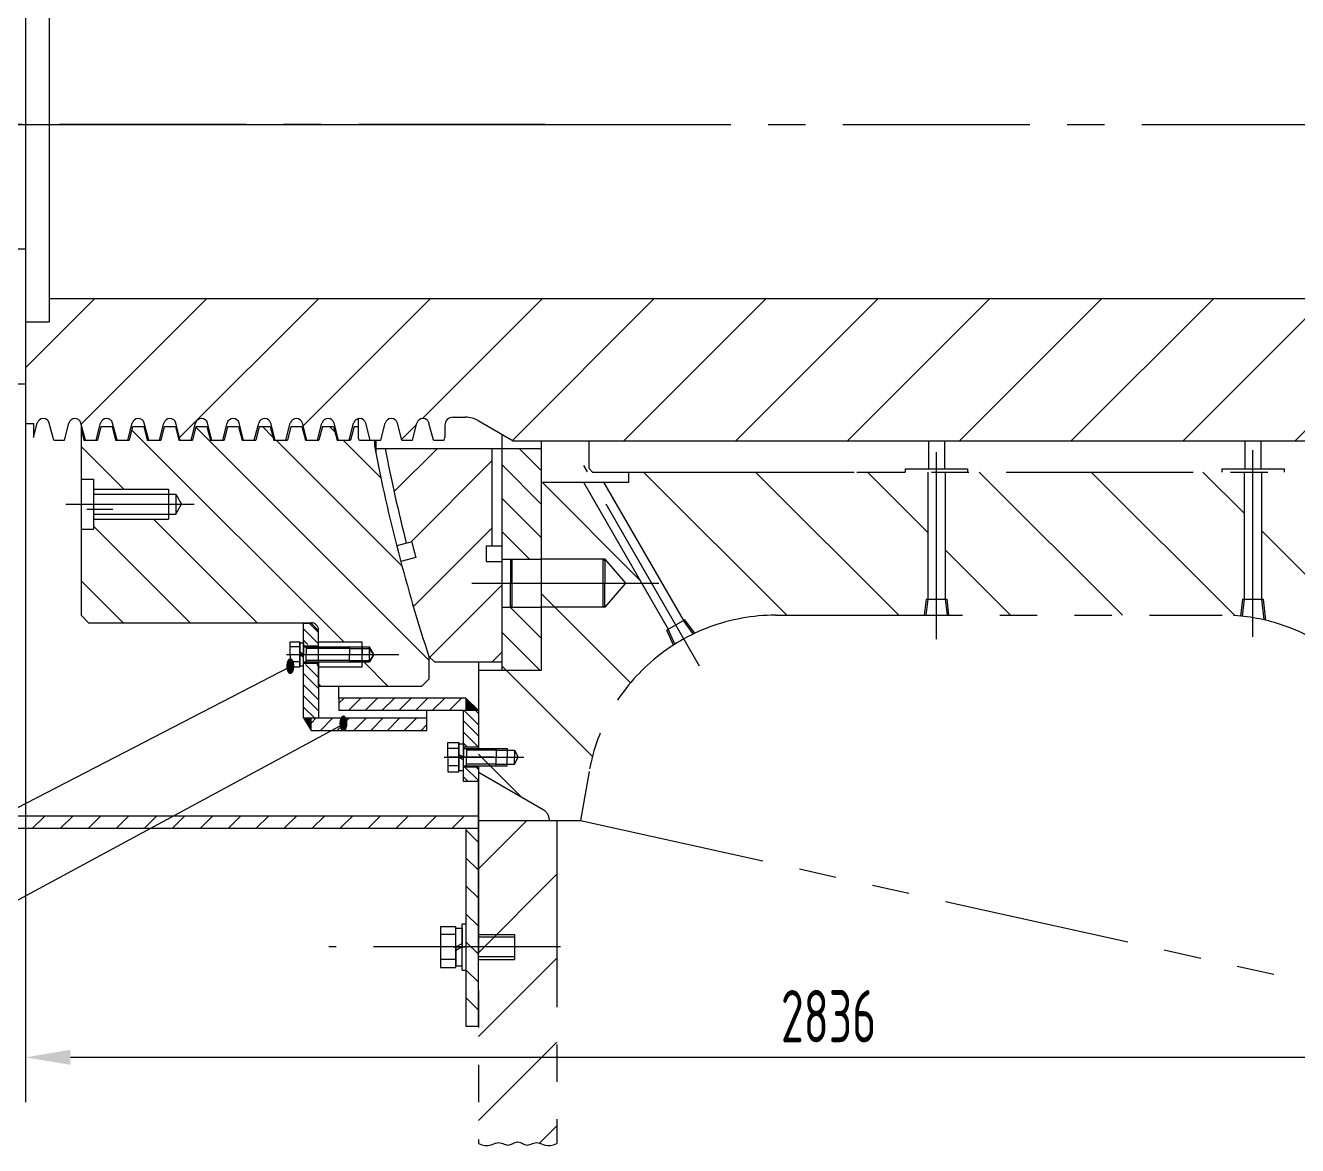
# Model space of a CAD drawing. Header units: millimetres. Extents: x 157 to 5197, y -35 to 3664.
# Drawn here: x 1987 to 3008, y 1627 to 2526 of the extents above; entities that cross this region are included whole.
import ezdxf
from ezdxf.enums import TextEntityAlignment as Align

# ---------------------------------------------------------------- set-up
doc = ezdxf.new("R2010")
doc.units = ezdxf.units.MM
doc.header["$LTSCALE"] = 120
for name, pattern in [('F', [0.75, 0.5, -0.25]), ('G', [2, 1.25, -0.25, 0.25, -0.25]), ('K', [2.5, 1.25, -0.25, 0.25, -0.25, 0.25, -0.25])]:
    doc.linetypes.add(name, pattern=pattern)
for name, color, linetype in [('01', 7, 'Continuous'), ('02', 1, 'Continuous'), ('04', 2, 'F'), ('05', 4, 'G'), ('07', 6, 'K'), ('08', 1, 'Continuous'), ('11', 3, 'Continuous')]:
    doc.layers.add(name, color=color, linetype=linetype)
doc.styles.get("Standard").update_dxf_attribs({"font": 'isocp', "width": 0.707, "bigfont": 'intecad.shx'})
doc.dimstyles.new('INTE', dxfattribs={"dimscale": 12, "dimtxt": 3.5, "dimasz": 3, "dimexe": 3, "dimexo": 0, "dimgap": 1, "dimtad": 1, "dimdec": 3, "dimdsep": 46, "dimtxsty": 'Standard', "dimcen": 0, "dimclrd": 1, "dimclre": 1, "dimclrt": 3, "dimadec": 0, "dimazin": 0, "dimtfac": 1, "dimtdec": 3, "dimtmove": 0, "dimatfit": 0, "dimfxl": 1, "dimarcsym": 0})

# ---------------------------------------------------------------- blocks, each defined once
blk = doc.blocks.new('*D8')
at = {"layer": '08', "color": 1, "lineweight": -2}
for p, q in [((1986.7, 2206.7), (1986.7, 1661.7)), ((4822.7, 2197.8), (4822.7, 1661.7)), ((2022.7, 1697.7), (4786.7, 1697.7))]:
    blk.add_line(p, q, dxfattribs=at)
at = {"layer": '08', "color": 1}
for points in [[(2022.7, 1703.7), (2022.7, 1691.7), (1986.7, 1697.7)], [(4786.7, 1703.7), (4786.7, 1691.7), (4822.7, 1697.7)]]:
    blk.add_solid(points, dxfattribs=at)
at = {"layer": 'Defpoints', "color": 0}
for p in [(1986.7, 2206.7), (4822.7, 2197.8), (4822.7, 1697.7)]:
    blk.add_point(p, dxfattribs=at)
at = {"layer": '08', "color": 3, "insert": (2631.3, 1730.7), "char_height": 42, "attachment_point": 5}
blk.add_mtext('2836', dxfattribs=at)
blk = doc.blocks.new('*U3', base_point=(-842.8, 1004.6))
at = {"layer": '01', "color": 7, "linetype": 'Continuous', "ltscale": 2}
for p, q in [((-842.8, 1004.6), (-836.4, 1004.6)), ((-836.4, 993.4), (-833.5, 1004.9)), ((-820.2, 991.1), (-823.8, 1004.9)), ((-811.6, 991.1), (-808.1, 1004.9)), ((-794.8, 991.1), (-798.4, 1004.9)), ((-786.2, 991.1), (-782.7, 1004.9)), ((-769.4, 991.1), (-773, 1004.9)), ((-760.8, 991.1), (-757.3, 1004.9)), ((-744, 991.1), (-747.6, 1004.9)), ((-735.4, 991.1), (-731.9, 1004.9)), ((-718.6, 991.1), (-722.2, 1004.9)), ((-710, 991.1), (-706.5, 1004.9)), ((-693.2, 991.1), (-696.8, 1004.9)), ((-684.6, 991.1), (-681.1, 1004.9)), ((-667.8, 991.1), (-671.4, 1004.9)), ((-659.2, 991.1), (-655.7, 1004.9)), ((-642.4, 991.1), (-646, 1004.9)), ((-633.8, 991.1), (-630.3, 1004.9)), ((-617, 991.1), (-620.6, 1004.9)), ((-608.4, 991.1), (-604.9, 1004.9)), ((-591.6, 991.1), (-595.2, 1004.9)), ((-583, 991.1), (-579.5, 1004.9)), ((-566.2, 991.1), (-569.8, 1004.9)), ((-557.6, 991.1), (-554.1, 1004.9)), ((-540.8, 991.1), (-544.4, 1004.9)), ((-532.2, 991.1), (-528.7, 1004.9)), ((-515.4, 991.1), (-519, 1004.9)), ((-499.7, 1009.6), (-489.6, 1009.6)), ((-479.6, 1006.9), (-451.3, 990.6)), ((-820.2, 991.1), (-811.6, 991.1)), ((-794.8, 991.1), (-786.2, 991.1)), ((-769.4, 991.1), (-760.8, 991.1)), ((-744, 991.1), (-735.4, 991.1)), ((-718.6, 991.1), (-710, 991.1)), ((-693.2, 991.1), (-684.6, 991.1)), ((-667.8, 991.1), (-659.2, 991.1)), ((-642.4, 991.1), (-633.8, 991.1)), ((-617, 991.1), (-608.4, 991.1)), ((-591.6, 991.1), (-583, 991.1)), ((-566.2, 991.1), (-557.6, 991.1)), ((-540.8, 991.1), (-532.2, 991.1)), ((-515.4, 991.1), (-506.8, 991.1)), ((-506.8, 991.1), (-506.2, 993.4))]:
    blk.add_line(p, q, dxfattribs=at)
at = {"layer": '01', "color": 7, "linetype": 'Continuous'}
for p, q in [((-836.4, 1004.6), (-836.4, 993.4)), ((-506.2, 1003.1), (-506.2, 993.4))]:
    blk.add_line(p, q, dxfattribs=at)
at = {"layer": '01', "color": 7, "linetype": 'Continuous', "ltscale": 2}
for centre, radius, start, end in [((-828.6, 1003.6), 5, 14.5, 165.5), ((-803.2, 1003.6), 5, 14.5, 165.5), ((-777.8, 1003.6), 5, 14.5, 165.5), ((-752.4, 1003.6), 5, 14.5, 165.5), ((-727, 1003.6), 5, 14.5, 165.5), ((-701.6, 1003.6), 5, 14.5, 165.5), ((-676.2, 1003.6), 5, 14.5, 165.5), ((-650.8, 1003.6), 5, 14.5, 165.5), ((-625.4, 1003.6), 5, 14.5, 165.5), ((-600, 1003.6), 5, 14.5, 165.5), ((-574.6, 1003.6), 5, 14.5, 165.5), ((-549.2, 1003.6), 5, 14.5, 165.5), ((-523.8, 1003.6), 5, 14.5, 165.5), ((-499.7, 1003.1), 6.5, 90, 180), ((-489.6, 989.6), 20, 60, 90)]:
    blk.add_arc(centre, radius, start, end, dxfattribs=at)
blk = doc.blocks.new('*U6', base_point=(2632.3, 3477.1))
at = {"layer": '11', "color": 3, "linetype": 'Continuous'}
for p, q in [((2409.9, 3474.7), (2412.1, 3466.1)), ((2425.8, 3477.1), (2423, 3466.1)), ((2425.8, 3477.1), (2434.7, 3477.1)), ((2434.7, 3477.1), (2437.5, 3466.1)), ((2451.2, 3477.1), (2448.4, 3466.1)), ((2451.2, 3477.1), (2460.1, 3477.1)), ((2460.1, 3477.1), (2462.9, 3466.1)), ((2476.6, 3477.1), (2473.8, 3466.1)), ((2476.6, 3477.1), (2485.5, 3477.1)), ((2485.5, 3477.1), (2488.3, 3466.1)), ((2502, 3477.1), (2499.2, 3466.1)), ((2502, 3477.1), (2510.9, 3477.1)), ((2510.9, 3477.1), (2513.7, 3466.1)), ((2527.4, 3477.1), (2524.6, 3466.1)), ((2527.4, 3477.1), (2536.3, 3477.1)), ((2536.3, 3477.1), (2539.1, 3466.1)), ((2552.8, 3477.1), (2550, 3466.1)), ((2552.8, 3477.1), (2561.7, 3477.1)), ((2561.7, 3477.1), (2564.5, 3466.1)), ((2578.2, 3477.1), (2575.4, 3466.1)), ((2578.2, 3477.1), (2587.1, 3477.1)), ((2587.1, 3477.1), (2589.9, 3466.1)), ((2603.6, 3477.1), (2600.8, 3466.1)), ((2603.6, 3477.1), (2612.5, 3477.1)), ((2612.5, 3477.1), (2615.3, 3466.1)), ((2629, 3477.1), (2626.2, 3466.1)), ((2629, 3477.1), (2632.3, 3477.1)), ((2412.1, 3466.1), (2423, 3466.1)), ((2412.1, 3466.1), (2420.9, 3466.1)), ((2437.5, 3466.1), (2448.4, 3466.1)), ((2462.9, 3466.1), (2473.8, 3466.1)), ((2488.3, 3466.1), (2499.2, 3466.1)), ((2513.7, 3466.1), (2524.6, 3466.1)), ((2539.1, 3466.1), (2550, 3466.1)), ((2564.5, 3466.1), (2575.4, 3466.1)), ((2589.9, 3466.1), (2600.8, 3466.1)), ((2615.3, 3466.1), (2626.2, 3466.1))]:
    blk.add_line(p, q, dxfattribs=at)
blk = doc.blocks.new('*U250')
at = {"layer": '01'}
for p, q in [((-10.7, 3.6), (-10.7, 0)), ((0, 3.6), (-10.7, 3.6)), ((-10.7, 0), (0, 0)), ((0, 0), (-2.1, 3.6)), ((0, 3.6), (2.1, 0)), ((0, 3.6), (10.7, 3.6)), ((10.7, 0), (0, 0)), ((10.7, 3.6), (10.7, 0))]:
    blk.add_line(p, q, dxfattribs=at)
at = {"layer": '05'}
blk.add_line((0, 5.7), (0, -2.1), dxfattribs=at)
blk = doc.blocks.new('*U251')
at = {"layer": '01'}
for p, q in [((-9.2, 3.1), (-9.2, 0)), ((0, 3.1), (-9.2, 3.1)), ((-9.2, 0), (0, 0)), ((0, 0), (-1.8, 3.1)), ((0, 3.1), (1.8, 0)), ((0, 3.1), (9.2, 3.1)), ((9.2, 0), (0, 0)), ((9.2, 3.1), (9.2, 0))]:
    blk.add_line(p, q, dxfattribs=at)
at = {"layer": '05'}
blk.add_line((0, 5.2), (0, -2.1), dxfattribs=at)
blk = doc.blocks.new('*U265')
at = {"layer": '01'}
for p, q in [((-15.1, 5), (-15.1, 0)), ((0, 5), (-15.1, 5)), ((-15.1, 0), (0, 0)), ((0, 0), (-2.9, 5)), ((0, 5), (2.9, 0)), ((0, 5), (15.1, 5)), ((15.1, 0), (0, 0)), ((15.1, 5), (15.1, 0))]:
    blk.add_line(p, q, dxfattribs=at)
at = {"layer": '05'}
blk.add_line((0, 7.1), (0, -2.1), dxfattribs=at)
blk = doc.blocks.new('kmn')
at = {"layer": '02', "linetype": 'Continuous'}
h = blk.add_hatch(dxfattribs=at)
h.set_pattern_fill('LINE', color=1, scale=5, angle=-45, style=0)
h.set_pattern_definition([(315, (-7553.948, 2840.967), (11.22532, 11.22532), [])])
h.paths.add_polyline_path([(-4739.3239, 5769.65), (-4749.3239, 5769.65), (-4749.3239, 5310.65), (-4739.3239, 5310.65), (-4739.3239, 5499.65)])
h.paths.add_polyline_path([(-5859.3239, 5769.65), (-5869.3239, 5769.65), (-5869.3239, 5310.65), (-5859.3239, 5310.65)])
h = blk.add_hatch(dxfattribs=at)
h.set_pattern_fill('LINE', color=1, scale=5, angle=45, style=0)
h.set_pattern_definition([(45, (-7553.948, 2840.967), (-11.22532, 11.22532), [])])
h.paths.add_polyline_path([(-5964.7239, 5320.65), (-5964.7239, 5310.65), (-5869.3239, 5310.65), (-5869.3239, 5320.65), (-5907.3239, 5320.65)])
h.paths.add_polyline_path([(-6028.3239, 5320.65), (-6028.3239, 5310.65), (-5964.7239, 5310.65), (-5964.7239, 5320.65)])
at = {"layer": '01', "color": 7, "linetype": 'Continuous'}
for p, q in [((-5869.3239, 5769.65), (-5869.3239, 5310.65)), ((-5859.3239, 5769.65), (-5859.3239, 5310.65)), ((-6028.3239, 5320.65), (-6028.3239, 5310.65)), ((-5869.3239, 5320.65), (-6028.3239, 5320.65)), ((-5869.3239, 5320.65), (-5907.3239, 5320.65)), ((-6028.3239, 5310.65), (-5859.3239, 5310.65))]:
    blk.add_line(p, q, dxfattribs=at)
at = {"layer": '01'}
for p, q in [((-5948.2489, 5341.15), (-5981.1989, 5341.15)), ((-5981.1989, 5341.15), (-5981.1989, 5328.65)), ((-5974.7239, 5328.65), (-5974.7239, 5341.15)), ((-5954.7239, 5328.65), (-5954.7239, 5341.15)), ((-5948.2489, 5341.15), (-5948.2489, 5328.65)), ((-5983.2239, 5323.65), (-5946.2239, 5323.65)), ((-5983.2239, 5323.65), (-5983.2239, 5320.65)), ((-5981.1989, 5328.65), (-5948.2489, 5328.65)), ((-5946.2239, 5323.65), (-5946.2239, 5320.65)), ((-5974.7239, 5310.65), (-5974.7239, 5281.65)), ((-5954.7239, 5310.65), (-5954.7239, 5281.65)), ((-5954.7239, 5281.65), (-5974.7239, 5281.65))]:
    blk.add_line(p, q, dxfattribs=at)
at = {"layer": '02'}
for p, q in [((-5972.7239, 5281.65), (-5972.7239, 5310.65)), ((-5956.7239, 5281.65), (-5956.7239, 5310.65))]:
    blk.add_line(p, q, dxfattribs=at)
at = {"layer": '05'}
for p, q in [((-5304.3239, 5864.0997), (-5304.3239, 5244.759)), ((-5964.7239, 5244.759), (-5964.7239, 5430.6403))]:
    blk.add_line(p, q, dxfattribs=at)
at = {"layer": '04'}
blk.add_blockref('*U265', (-5964.7239, 5323.65), dxfattribs=at)

msp = doc.modelspace()

# ---------------------------------------------------------------- hatches: boundary and pattern name
at = {"layer": '01'}
for points in [[(2340.1525, 1976.2029), (2340.1525, 1986.2029), (2350.1525, 1976.2029)], [(2215.8025, 1960.2029), (2215.8025, 1970.2029), (2209.8025, 1970.2029)]]:
    msp.add_hatch(color=256, dxfattribs=at).paths.add_polyline_path(points)
at = {"layer": '02', "linetype": 'Continuous'}
h = msp.add_hatch(dxfattribs=at)
h.set_pattern_fill('LINE', color=1, scale=2, angle=45, style=0)
h.set_pattern_definition([(315, (1621.4346, 1130.4016), (-4.490128, -4.490128), [])])
h.paths.add_polyline_path([(2209.8025, 2013.2029), (2221.8025, 2013.2029), (2221.8025, 1970.2029), (2209.8025, 1970.2029)])
h.paths.add_polyline_path([(2209.8025, 2046.2029), (2215.8025, 2046.2029), (2221.8025, 2040.2029), (2221.8025, 2029.2029), (2209.8025, 2029.2029)])
h.paths.add_polyline_path([(2216.1187, 1983.1509), (2216.1187, 1992.6328), (2228.4264, 1992.6328), (2228.4264, 1983.1509)], flags=9)
h = msp.add_hatch(dxfattribs=at)
h.set_pattern_fill('LINE', color=1, scale=3, angle=-45, style=0)
h.set_pattern_definition([(225, (4063.613, 4615.7285), (-6.735192, 6.735192), [])])
h.paths.add_polyline_path([(2340.1525, 1976.2029), (2340.1525, 1986.2029), (2238.1525, 1986.2029), (2238.1525, 1976.2029)])
h = msp.add_hatch(dxfattribs=at)
h.set_pattern_fill('LINE', color=1, scale=2, angle=45, style=0)
h.set_pattern_definition([(135, (4063.613, 4615.7285), (4.490128, 4.490128), [])])
h.paths.add_polyline_path([(2338.1525, 1946.7029), (2350.1525, 1946.7029), (2350.1525, 1976.2029), (2338.1525, 1976.2029)])
h.paths.add_polyline_path([(2350.1525, 1919.2029), (2350.1525, 1930.7029), (2338.1525, 1930.7029), (2338.1525, 1919.2029)])
h = msp.add_hatch(dxfattribs=at)
h.set_pattern_fill('LINE', color=1, scale=3, angle=-45, style=0)
h.set_pattern_definition([(45, (496.342, -669.323), (6.735192, -6.735192), [])])
h.paths.add_polyline_path([(2215.8025, 1970.2029), (2215.8025, 1960.2029), (2308.8025, 1960.2029), (2308.8025, 1970.2029)])
at = {"layer": '07', "linetype": 'K'}
h = msp.add_hatch(dxfattribs=at)
h.set_pattern_fill('ANSI31', color=6, scale=20, angle=90, style=0)
h.set_pattern_definition([(135, (-7.275, -999.89), (-44.9013, -44.9013), [])])
h.paths.add_polyline_path([(2501.5006, 2040.8285), (2502.5903, 2041.4577), (2434.4657, 2159.4529), (2400.9525, 2159.4529), (2400.9525, 2008.5529), (2350.1525, 2008.5529), (2350.1525, 1926.6353), (2402.1525, 1896.6131, -0.267949192), (2407.1525, 1887.9529), (2432.1525, 1887.9529), (2439.0547, 1927.0974, -0.209625771), (2506.7562, 2028.6941)])
h.paths.add_polyline_path([(2710.8525, 2167.7029), (2473.9525, 2167.7029), (2470.9525, 2167.7029), (2470.9525, 2159.4529), (2450.6316, 2159.4529), (2514.7146, 2048.4577), (2515.8044, 2049.0868), (2523.9012, 2038.1773, -0.110632638), (2588.7455, 2052.7029), (2708.0942, 2052.7029), (2709.5942, 2065.7029), (2710.8525, 2065.7029)])
h.paths.add_polyline_path([(2964.8525, 2167.7029), (2724.8525, 2167.7029), (2724.8525, 2065.7029), (2726.1108, 2065.7029), (2727.6108, 2052.7029), (2947.1528, 2052.7029, -0.024480531), (2962.0102, 2051.975), (2963.5942, 2065.7029), (2964.8525, 2065.7029)])
h.paths.add_polyline_path([(3302.1525, 2173.7029), (3251.8525, 2173.7029), (3251.8525, 2170.7029), (3251.8525, 2168.9029, -0.414213562), (3250.6525, 2167.7029), (2978.8525, 2167.7029), (2978.8525, 2065.7029), (2980.1108, 2065.7029), (2982.0801, 2048.6356, -0.206705977), (3078.7886, 1976.7029), (3232.6525, 1710.2029), (3257.6525, 1710.2029, -0.267949192), (3262.6525, 1718.8631), (3302.1525, 1741.6684)])
h = msp.add_hatch(dxfattribs=at)
h.set_pattern_fill('ANSI31', color=6, scale=15, style=0)
h.set_pattern_definition([(45, (1287.93, -21.44), (-33.676, 33.676), [])])
h.paths.add_polyline_path([(2413.1525, 1887.9529), (2350.1525, 1887.9529), (2350.1525, 1628.4529), (2352.9274, 1627.3688), (2355.3717, 1626.868), (2357.5237, 1626.8249), (2359.422, 1627.1141), (2361.1049, 1627.61), (2362.611, 1628.1871), (2363.9786, 1628.7199), (2365.835, 1629.2515), (2368.0306, 1629.0042), (2369.7579, 1628.3741), (2370.7897, 1627.957), (2371.7985, 1627.5768), (2372.7918, 1627.2999), (2373.7775, 1627.1929), (2374.7618, 1627.3011), (2375.7462, 1627.5866), (2376.7306, 1627.9902), (2377.715, 1628.4529), (2379.3556, 1629.2239), (2381.2095, 1629.7616), (2383.0306, 1629.5613), (2384.6056, 1628.9155), (2385.59, 1628.4529), (2386.5743, 1627.9902), (2387.5587, 1627.5866), (2388.5431, 1627.3011), (2389.5275, 1627.1929), (2390.5131, 1627.2999), (2391.5065, 1627.5768), (2392.5152, 1627.957), (2393.547, 1628.3741), (2395.2743, 1629.0042), (2397.4699, 1629.2515), (2399.3264, 1628.7199), (2400.694, 1628.1871), (2402.2, 1627.61), (2403.8829, 1627.1141), (2405.7812, 1626.8249), (2407.9332, 1626.868), (2410.3775, 1627.3688), (2413.1525, 1628.4529)])
at = {"layer": '11'}
h = msp.add_hatch(dxfattribs=at)
h.set_pattern_fill('ANSI31', color=256, scale=20, style=0)
h.set_pattern_definition([(45, (-7.275, -999.89), (-44.9013, 44.9013), [])])
h.paths.add_polyline_path([(3525.7025, 2307.0029), (2005.7025, 2307.0029), (2005.7025, 2288.2029), (1992.7025, 2288.2029), (1986.7025, 2282.2029), (1986.7025, 2206.7029), (1993.0525, 2206.7029), (1993.0525, 2195.5349), (1996.0058, 2206.9548, -0.774282728), (2005.6873, 2206.9548), (2009.2438, 2193.2029), (2017.8494, 2193.2029), (2021.4058, 2206.9548, -0.774282728), (2031.0873, 2206.9548), (2034.6438, 2193.2029), (2043.2494, 2193.2029), (2046.8058, 2206.9548, -0.774282728), (2056.4873, 2206.9548), (2060.0438, 2193.2029), (2068.6494, 2193.2029), (2072.2058, 2206.9548, -0.774282728), (2081.8873, 2206.9548), (2085.4438, 2193.2029), (2094.0494, 2193.2029), (2097.6058, 2206.9548, -0.774282728), (2107.2873, 2206.9548), (2110.8438, 2193.2029), (2119.4494, 2193.2029), (2123.0058, 2206.9548, -0.774282728), (2132.6873, 2206.9548), (2136.2438, 2193.2029), (2144.8494, 2193.2029), (2148.4058, 2206.9548, -0.774282728), (2158.0873, 2206.9548), (2161.6438, 2193.2029), (2170.2494, 2193.2029), (2173.8058, 2206.9548, -0.774282728), (2183.4873, 2206.9548), (2187.0438, 2193.2029), (2195.6494, 2193.2029), (2199.2058, 2206.9548, -0.774282728), (2208.8873, 2206.9548), (2212.4438, 2193.2029), (2221.0494, 2193.2029), (2224.6058, 2206.9548, -0.774282728), (2234.2873, 2206.9548), (2237.8438, 2193.2029), (2246.4494, 2193.2029), (2250.0058, 2206.9548, -0.774282728), (2259.6873, 2206.9548), (2263.2438, 2193.2029), (2266.7025, 2193.2029), (2271.8494, 2193.2029), (2275.4058, 2206.9548, -0.774282728), (2285.0873, 2206.9548), (2288.6438, 2193.2029), (2297.2494, 2193.2029), (2300.8058, 2206.9548, -0.774282728), (2310.4873, 2206.9548), (2314.0438, 2193.2029), (2322.6494, 2193.2029), (2323.2525, 2195.5349), (2323.2525, 2205.2029, -0.414213562), (2329.7525, 2211.7029), (2339.8935, 2211.7029, -0.131652498), (2349.8935, 2209.0234), (2378.1614, 2192.7029), (3525.7025, 2192.7029)])
h.paths.add_polyline_path([(3927.7025, 2307.0029), (3525.7025, 2307.0029), (3525.7025, 2192.7029), (3927.7025, 2192.7029)])
h.paths.add_polyline_path([(4654.7025, 2307.0029), (3927.7025, 2307.0029), (3927.7025, 2192.7029), (4648.7025, 2192.7029), (4654.7025, 2194.3105), (4654.7025, 2212.0029)])
h.paths.add_polyline_path([(4718.7025, 2307.0029), (4654.7025, 2307.0029), (4654.7025, 2212.0029, -0.414213562), (4667.4025, 2224.7029), (4718.7025, 2224.7029)])
h.paths.add_polyline_path([(4822.7025, 2293.9529), (4809.6525, 2307.0029), (4718.7025, 2307.0029), (4718.7025, 2224.7029), (4822.7025, 2224.7029)])
h = msp.add_hatch(dxfattribs=at)
h.set_pattern_fill('ANSI31', color=256, scale=12, angle=90, style=0)
h.set_pattern_definition([(135, (-7.275, -999.89), (-26.94077, -26.94077), [])])
h.paths.add_polyline_path([(2107.3025, 2133.9029), (2101.3025, 2133.9029), (2101.3025, 2129.9029), (2041.3025, 2129.9029), (2041.3025, 2121.9029), (2031.3025, 2121.9029), (2031.3025, 2052.7029), (2037.3025, 2046.7029), (2215.8025, 2046.7029, -0.414213562), (2221.8025, 2040.7029), (2221.8025, 2031.2029), (2256.8025, 2031.2029), (2256.8025, 2027.2029), (2262.8025, 2027.2029), (2266.2666, 2021.2029), (2262.8025, 2015.2029), (2256.8025, 2015.2029), (2256.8025, 2011.2029), (2221.8025, 2011.2029), (2221.8025, 1995.7029), (2304.7025, 1995.7029), (2310.7025, 2001.7029), (2310.7025, 2018.6804, -0.032032463), (2266.7025, 2188.6268), (2266.7025, 2193.2029), (2255.7025, 2193.2029, -0.414213562), (2253.7025, 2195.2029), (2253.7025, 2204.2029), (2250.4145, 2204.2029), (2247.5697, 2193.2029), (2236.7235, 2193.2029), (2233.8787, 2204.2029), (2225.0145, 2204.2029), (2222.1697, 2193.2029), (2211.3235, 2193.2029), (2208.4787, 2204.2029), (2199.6145, 2204.2029), (2196.7697, 2193.2029), (2185.9235, 2193.2029), (2183.0787, 2204.2029), (2174.2145, 2204.2029), (2171.3697, 2193.2029), (2160.5235, 2193.2029), (2157.6787, 2204.2029), (2148.8145, 2204.2029), (2145.9697, 2193.2029), (2135.1235, 2193.2029), (2132.2787, 2204.2029), (2123.4145, 2204.2029), (2120.5697, 2193.2029), (2109.7235, 2193.2029), (2106.8787, 2204.2029), (2098.0145, 2204.2029), (2095.1697, 2193.2029), (2084.3235, 2193.2029), (2081.4787, 2204.2029), (2072.6145, 2204.2029), (2069.7697, 2193.2029), (2058.9235, 2193.2029), (2056.0787, 2204.2029), (2047.2145, 2204.2029), (2044.3697, 2193.2029), (2033.5235, 2193.2029), (2031.3025, 2201.7908), (2031.3025, 2161.9029), (2041.3025, 2161.9029), (2041.3025, 2153.9029), (2101.3025, 2153.9029), (2101.3025, 2149.9029), (2107.3025, 2149.9029), (2111.9213, 2141.9029)])
h = msp.add_hatch(dxfattribs=at)
h.set_pattern_fill('ANSI31', color=256, scale=12, style=0)
h.set_pattern_definition([(45, (-7.275, -999.89), (-26.94077, 26.94077), [])])
h.paths.add_polyline_path([(2356.4525, 2108.4722), (2360.9525, 2108.4722), (2360.9525, 2186.7029), (2275.2211, 2186.7029, 0.014317933), (2292.2969, 2110.5191), (2296.6473, 2111.6705, 0.002407994), (2299.9354, 2099.0004), (2287.8514, 2095.8022, 0.014473886), (2310.3754, 2019.6774), (2314.8499, 2015.2029), (2368.9525, 2015.2029), (2368.9525, 2095.8022), (2356.4525, 2095.8022)])
h = msp.add_hatch(dxfattribs=at)
h.set_pattern_fill('ANSI31', color=256, scale=6, angle=90, style=0)
h.set_pattern_definition([(135, (-7.275, -999.892), (-13.47038, -13.47038), [])])
h.paths.add_polyline_path([(2400.9525, 2186.7029), (2368.9525, 2186.7029), (2368.9525, 2097.6529), (2400.9525, 2097.6529)])
h.paths.add_polyline_path([(2400.9525, 2059.1529), (2368.9525, 2059.1529), (2368.9525, 2008.5529), (2400.9525, 2008.5529)])

# ---------------------------------------------------------------- linework, layer by layer
at = {"layer": '01', "color": 7, "linetype": 'Continuous'}
for p, q in [((1986.7025, 2626.2029), (1986.7025, 2206.7029)), ((2005.7025, 2605.2029), (2005.7025, 2288.2029)), ((2005.7025, 2307.0029), (4809.7025, 2307.0029)), ((1986.7025, 2288.2029), (2005.7025, 2288.2029)), ((1986.7025, 2238.2029), (1962.7025, 2238.2029)), ((2031.3025, 2206.1228), (2031.3025, 2052.7029)), ((2253.7025, 2210.5702), (2253.7025, 2195.2029)), ((2368.9525, 2198.0197), (2368.9525, 2008.5529)), ((2255.7025, 2193.2029), (2266.7025, 2193.2029)), ((2266.7025, 2193.2029), (2266.7025, 2188.6268)), ((2267.7025, 2193.2029), (2267.7025, 2183.461)), ((2267.7025, 2186.7029), (2369.7025, 2186.7029)), ((2360.9525, 2186.7029), (2360.9525, 2108.4722)), ((2369.7025, 2186.7029), (2400.9525, 2186.7029)), ((2378.1114, 2192.7029), (4648.7025, 2192.7029)), ((2031.3025, 2161.9029), (2041.3025, 2161.9029)), ((2041.3025, 2161.9029), (2041.3025, 2121.9029)), ((2041.3025, 2149.9029), (2107.3025, 2149.9029)), ((2101.3025, 2153.9029), (2101.3025, 2129.9029)), ((2107.3025, 2149.9029), (2111.9213, 2141.9029)), ((2107.3025, 2149.9029), (2107.3025, 2133.9029)), ((2107.3025, 2133.9029), (2111.9213, 2141.9029)), ((2041.3025, 2133.9029), (2107.3025, 2133.9029)), ((2031.3025, 2121.9029), (2041.3025, 2121.9029)), ((2296.6473, 2111.6705), (2284.5628, 2108.4722)), ((2356.4525, 2108.4722), (2356.4525, 2095.8022)), ((2356.4525, 2108.4722), (2368.9525, 2108.4722)), ((2299.9354, 2099.0004), (2287.8514, 2095.8022)), ((2356.4525, 2095.8022), (2368.9525, 2095.8022)), ((2368.9525, 2097.6529), (2400.9525, 2097.6529)), ((2037.3025, 2046.7029), (2031.3025, 2052.7029)), ((2368.9525, 2059.1529), (2400.9525, 2059.1529)), ((2037.3025, 2046.7029), (2215.8025, 2046.7029)), ((2209.8025, 1970.2029), (2209.8025, 2046.2029)), ((2209.8025, 2046.2029), (2215.8025, 2046.2029)), ((2221.8025, 2040.2029), (2215.8025, 2046.2029)), ((2221.8025, 1995.7029), (2221.8025, 2040.7029)), ((2209.8025, 2028.2029), (2221.8025, 2028.2029)), ((2221.8025, 2027.2029), (2262.8025, 2027.2029)), ((2221.8025, 2027.2029), (2246.7025, 2027.2029)), ((2256.8025, 2011.2029), (2256.8025, 2031.2029)), ((2256.8025, 2027.2029), (2256.8025, 2021.2029)), ((2266.2666, 2021.2029), (2262.8025, 2027.2029)), ((2262.8025, 2015.2029), (2262.8025, 2027.2029)), ((2266.2666, 2021.2029), (2262.8025, 2026.0029)), ((2262.8025, 2026.0029), (2262.8025, 2021.2029)), ((2209.8025, 2014.2029), (2221.8025, 2014.2029)), ((2221.8025, 2015.2029), (2262.8025, 2015.2029)), ((2221.8025, 2015.2029), (2221.8025, 1970.2029)), ((2221.8025, 2015.2029), (2246.7025, 2015.2029)), ((2256.8025, 2015.2029), (2256.8025, 2021.2029)), ((2266.2666, 2021.2029), (2262.8025, 2015.2029)), ((2262.8025, 2016.4029), (2262.8025, 2021.2029)), ((2266.2666, 2021.2029), (2262.8025, 2016.4029)), ((2310.7025, 2001.7029), (2310.7025, 2018.6804)), ((2314.8499, 2015.2029), (2368.9525, 2015.2029)), ((2304.7025, 1995.7029), (2310.7025, 2001.7029)), ((2221.8025, 1995.7029), (2304.7025, 1995.7029)), ((2238.1525, 1986.2029), (2238.1525, 1976.2029)), ((2340.1525, 1986.2029), (2238.1525, 1986.2029)), ((2340.1525, 1986.2029), (2340.1525, 1976.2029)), ((2350.1525, 1976.2029), (2238.1525, 1976.2029)), ((2338.1525, 1919.2029), (2338.1525, 1976.2029)), ((2350.1525, 1976.2029), (2350.1525, 1945.7029)), ((2209.8025, 1970.2029), (2308.8025, 1970.2029)), ((2215.8025, 1960.2029), (2215.8025, 1970.2029)), ((2308.8025, 1960.2029), (2308.8025, 1970.2029)), ((2215.8025, 1960.2029), (2308.8025, 1960.2029)), ((2350.1525, 1946.7029), (2338.1525, 1946.7029)), ((2350.1525, 1930.7029), (2338.1525, 1930.7029)), ((2350.1525, 1931.7029), (2350.1525, 1919.2029)), ((2350.1525, 1919.2029), (2338.1525, 1919.2029))]:
    msp.add_line(p, q, dxfattribs=at)
at = {"layer": '01'}
for p, q in [((2400.9525, 2008.5529), (2400.9525, 2192.7029)), ((2199.2025, 2031.2179), (2206.7025, 2031.2179)), ((2199.2025, 2021.2029), (2199.2025, 2031.2179)), ((2206.7025, 2027.2029), (2199.2025, 2027.2029)), ((2206.7025, 2031.2179), (2206.7025, 2021.2029)), ((2209.8025, 2027.2029), (2246.7025, 2027.2029)), ((2211.9525, 2027.2029), (2211.9525, 2021.2029)), ((2246.7025, 2027.2029), (2246.7025, 2021.2029)), ((2246.7025, 2026.0029), (2256.8025, 2026.0029)), ((2256.8025, 2026.0029), (2262.8025, 2026.0029)), ((2199.2025, 2021.2029), (2199.2025, 2011.1879)), ((2206.7025, 2015.2029), (2199.2025, 2015.2029)), ((2206.7025, 2011.1879), (2206.7025, 2021.2029)), ((2209.8025, 2015.2029), (2246.7025, 2015.2029)), ((2211.9525, 2015.2029), (2211.9525, 2021.2029)), ((2246.7025, 2015.2029), (2246.7025, 2021.2029)), ((2246.7025, 2016.4029), (2256.8025, 2016.4029)), ((2256.8025, 2016.4029), (2262.8025, 2016.4029)), ((2310.3754, 2019.6774), (2314.8499, 2015.2029)), ((2199.2025, 2011.1879), (2206.7025, 2011.1879)), ((2350.1525, 2008.5529), (2400.9525, 2008.5529)), ((2238.1525, 1986.2029), (2238.1525, 1995.7029)), ((2350.1525, 1976.2029), (2340.1525, 1986.2029)), ((2308.8025, 1970.2029), (2308.8025, 1976.2029)), ((2209.8025, 1970.2029), (2215.8025, 1960.2029)), ((2325.7525, 1950.3779), (2334.5525, 1950.3779)), ((2325.7525, 1938.7029), (2325.7525, 1950.3779)), ((2334.5525, 1945.7029), (2325.7525, 1945.7029)), ((2334.5525, 1950.3779), (2334.5525, 1938.7029)), ((2338.1525, 1945.7029), (2364.5525, 1945.7029)), ((2340.5525, 1945.7029), (2340.5525, 1938.7029)), ((2364.5525, 1945.7029), (2364.5525, 1938.7029)), ((2325.7525, 1938.7029), (2325.7525, 1927.0279)), ((2334.5525, 1931.7029), (2325.7525, 1931.7029)), ((2334.5525, 1927.0279), (2334.5525, 1938.7029)), ((2338.1525, 1931.7029), (2364.5525, 1931.7029)), ((2340.5525, 1931.7029), (2340.5525, 1938.7029)), ((2364.5525, 1931.7029), (2364.5525, 1938.7029)), ((2325.7525, 1927.0279), (2334.5525, 1927.0279)), ((2350.1525, 1722.7029), (2350.1525, 1919.2029))]:
    msp.add_line(p, q, dxfattribs=at)
at = {"layer": '01', "color": 7, "linetype": 'Continuous'}
for centre, radius, start, end in [((2255.7025, 2195.2029), 2, 180, 270), ((3613.7025, 2446.7029), 1371.5, 190.846045, 198.1848354), ((3613.7025, 2446.7029), 1363.5, 190.9928056, 194.2740099), ((3613.7025, 2446.7029), 1359, 194.2721885, 194.8240591), ((2215.8025, 2040.7029), 6, 0, 90)]:
    msp.add_arc(centre, radius, start, end, dxfattribs=at)
at = {"layer": '01'}
msp.add_point((2297.4806, 2061.2522), dxfattribs=at)
at = {"layer": '02', "color": 1, "linetype": 'Continuous'}
for p, q in [((2041.3025, 2153.9029), (2101.3025, 2153.9029)), ((2041.3025, 2129.9029), (2101.3025, 2129.9029)), ((2221.8025, 2031.2029), (2256.8025, 2031.2029)), ((2221.8025, 2011.2029), (2256.8025, 2011.2029))]:
    msp.add_line(p, q, dxfattribs=at)
at = {"layer": '02'}
for p, q in [((2246.7025, 2026.0029), (2211.9525, 2026.0029)), ((2246.7025, 2027.2029), (2256.8025, 2027.2029)), ((2246.7025, 2016.4029), (2211.9525, 2016.4029)), ((2246.7025, 2015.2029), (2256.8025, 2015.2029)), ((2199.2025, 2011.1879), (1588.6823, 1695.848)), ((2241.822, 1965.2029), (1743.1622, 1695.848)), ((2364.5525, 1944.3029), (2340.5525, 1944.3029)), ((2364.5525, 1933.1029), (2340.5525, 1933.1029))]:
    msp.add_line(p, q, dxfattribs=at)
at = {"layer": '04', "color": 2, "linetype": 'F'}
msp.add_line((1986.7025, 2346.7029), (1962.7025, 2346.7029), dxfattribs=at)
at = {"layer": '05'}
for p, q in [((2403.8317, 2446.7029), (613.6202, 2446.7029)), ((2196.1375, 2021.2029), (2245.2513, 2021.2029)), ((2322.6875, 1938.7029), (2386.7255, 1938.7029))]:
    msp.add_line(p, q, dxfattribs=at)
at = {"layer": '05', "color": 4, "linetype": 'G'}
for p, q in [((1922.7025, 2446.7029), (4862.7025, 2446.7029)), ((2717.8525, 2033.5881), (2717.8525, 2212.5929)), ((2971.8525, 2035.328), (2971.8525, 2211.7866)), ((2527.7354, 2011.905), (2434.7102, 2173.0294)), ((2019.033, 2141.9029), (2122.1004, 2141.9029)), ((2344.9525, 2078.4029), (2508.8903, 2078.4029)), ((2201.8025, 2021.2029), (2286.2666, 2021.2029))]:
    msp.add_line(p, q, dxfattribs=at)
at = {"layer": '05', "color": 142, "linetype": 'G'}
for p, q in [((2056.8523, 2137.5907), (2035.8556, 2137.5907)), ((2197.5333, 2021.2029), (2235.102, 2021.2029)), ((2362.4216, 1938.7029), (2324.8529, 1938.7029))]:
    msp.add_line(p, q, dxfattribs=at)
at = {"layer": '07', "color": 6, "linetype": 'K'}
for p, q in [((2438.8525, 2192.7029), (2438.8525, 2170.7029)), ((2711.3525, 2192.7029), (2711.3525, 2170.2029)), ((2724.3525, 2192.7029), (2724.3525, 2170.2029)), ((2965.3525, 2192.7029), (2965.3525, 2170.2029)), ((2978.3525, 2192.7029), (2978.3525, 2170.2029)), ((2438.8525, 2170.7029), (2441.8525, 2167.7029)), ((2441.8525, 2167.7029), (2692.8525, 2167.7029)), ((2470.9525, 2159.4529), (2470.9525, 2167.7029)), ((2473.9525, 2167.7029), (3250.6525, 2167.7029)), ((2692.8525, 2170.2029), (2742.8525, 2170.2029)), ((2692.8525, 2170.2029), (2692.8525, 2167.7029)), ((2710.8525, 2167.7029), (2710.8525, 2065.7029)), ((2724.8525, 2167.7029), (2724.8525, 2065.7029)), ((2742.8525, 2170.2029), (2742.8525, 2167.7029)), ((2946.8525, 2170.2029), (2996.8525, 2170.2029)), ((2946.8525, 2170.2029), (2946.8525, 2167.7029)), ((2964.8525, 2167.7029), (2964.8525, 2065.7029)), ((2978.8525, 2167.7029), (2978.8525, 2065.7029)), ((2996.8525, 2170.2029), (2996.8525, 2167.7029)), ((2400.9525, 2159.4529), (2470.9525, 2159.4529)), ((2434.4657, 2159.4529), (2502.5903, 2041.4577)), ((2450.6316, 2159.4529), (2514.7146, 2048.4577)), ((2709.5942, 2065.7029), (2708.1107, 2052.8461)), ((2710.8525, 2065.7029), (2709.3525, 2052.7029)), ((2709.5942, 2065.7029), (2726.1108, 2065.7029)), ((2724.8525, 2065.7029), (2726.3525, 2052.7029)), ((2726.1108, 2065.7029), (2727.5942, 2052.8461)), ((2963.5942, 2065.7029), (2962.0102, 2051.975)), ((2964.8525, 2065.7029), (2963.2538, 2051.8477)), ((2963.5942, 2065.7029), (2980.1108, 2065.7029)), ((2978.8525, 2065.7029), (2980.7872, 2048.9348)), ((2980.1108, 2065.7029), (2982.0801, 2048.6356)), ((2588.7455, 2052.7029), (2947.1528, 2052.7029)), ((2515.8044, 2049.0868), (2501.5006, 2040.8285)), ((2522.5637, 2037.8819), (2514.7146, 2048.4577)), ((2523.6853, 2038.4681), (2515.8044, 2049.0868)), ((2506.7562, 2028.6941), (2501.5006, 2040.8285)), ((2507.8246, 2029.3723), (2502.5903, 2041.4577)), ((2350.1525, 2015.2029), (2350.1525, 1945.7029)), ((2350.1525, 1931.7029), (2350.1525, 1628.4529)), ((2350.6525, 1926.3466), (2402.1525, 1896.6131)), ((2439.0547, 1927.0974), (2432.1525, 1887.9529)), ((2350.6525, 1887.9529), (2432.1525, 1887.9529)), ((2413.1525, 1887.9529), (2413.1525, 1628.4529)), ((2432.1525, 1887.9529), (3232.6525, 1710.2029))]:
    msp.add_line(p, q, dxfattribs=at)
at = {"layer": '07'}
for p, q in [((2376.9584, 2097.6529), (2375.9525, 2096.7816)), ((2375.9525, 2096.7816), (2375.9525, 2078.4029)), ((2376.9584, 2097.6529), (2376.9584, 2059.1529)), ((2451.9525, 2097.6529), (2400.9525, 2097.6529)), ((2450.2333, 2097.6529), (2451.7527, 2096.5339)), ((2450.2333, 2078.4029), (2450.2333, 2097.6529)), ((2451.7527, 2096.5339), (2451.7527, 2078.4029)), ((2468.5306, 2078.4029), (2451.9525, 2097.6529)), ((2375.9525, 2060.0241), (2375.9525, 2078.4029)), ((2450.2333, 2059.1529), (2450.2333, 2078.4029)), ((2451.7527, 2060.2718), (2451.7527, 2078.4029)), ((2451.9525, 2059.1529), (2468.5306, 2078.4029)), ((2376.9584, 2059.1529), (2375.9525, 2060.0241)), ((2451.9525, 2059.1529), (2400.9525, 2059.1529)), ((2450.2333, 2059.1529), (2451.7527, 2060.2718)), ((2364.5525, 1945.7029), (2373.3503, 1945.7029)), ((2364.5525, 1944.3029), (2379.2749, 1944.3029)), ((2373.3503, 1945.7029), (2373.3503, 1938.7029)), ((2379.2749, 1944.3029), (2382.0481, 1938.7029)), ((2379.2749, 1944.3029), (2379.2749, 1938.7029)), ((2364.5525, 1933.1029), (2379.2749, 1933.1029)), ((2364.5525, 1931.7029), (2373.3503, 1931.7029)), ((2373.3503, 1931.7029), (2373.3503, 1938.7029)), ((2379.2749, 1933.1029), (2379.2749, 1938.7029)), ((2379.2749, 1933.1029), (2382.0481, 1938.7029))]:
    msp.add_line(p, q, dxfattribs=at)
at = {"layer": '07', "color": 6, "linetype": 'K'}
msp.add_lwpolyline([(2350.1525, 1628.4529), (2352.9274, 1627.3688), (2355.3717, 1626.868), (2357.5237, 1626.8249), (2359.422, 1627.1141), (2361.1049, 1627.61), (2362.611, 1628.1871), (2363.9786, 1628.7199), (2365.2462, 1629.0829), (2366.4472, 1629.1825), (2367.5944, 1629.0533), (2368.6954, 1628.7617), (2369.7579, 1628.3741), (2370.7897, 1627.957), (2371.7985, 1627.5768), (2372.7918, 1627.2999), (2373.7775, 1627.1929), (2374.7618, 1627.3011), (2375.7462, 1627.5866), (2376.7306, 1627.9902), (2377.715, 1628.4529), (2378.6993, 1628.9155), (2379.6837, 1629.3191), (2380.6681, 1629.6046), (2381.6525, 1629.7129), (2382.6368, 1629.6046), (2383.6212, 1629.3191), (2384.6056, 1628.9155), (2385.59, 1628.4529), (2386.5743, 1627.9902), (2387.5587, 1627.5866), (2388.5431, 1627.3011), (2389.5275, 1627.1929), (2390.5131, 1627.2999), (2391.5065, 1627.5768), (2392.5152, 1627.957), (2393.547, 1628.3741), (2394.6096, 1628.7617), (2395.7106, 1629.0533), (2396.8577, 1629.1825), (2398.0587, 1629.0829), (2399.3264, 1628.7199), (2400.694, 1628.1871), (2402.2, 1627.61), (2403.8829, 1627.1141), (2405.7812, 1626.8249), (2407.9332, 1626.868), (2410.3775, 1627.3688), (2413.1525, 1628.4529)], dxfattribs=at)
for centre, radius, start, end in [((2588.7455, 1900.7029), 152, 90, 170), ((2947.1528, 1900.7029), 152, 30, 90), ((2397.1525, 1887.9529), 10, 0, 60)]:
    msp.add_arc(centre, radius, start, end, dxfattribs=at)

# ---------------------------------------------------------------- block references
at = {"layer": '01', "color": 7, "linetype": 'Continuous', "rotation": 90}
msp.add_blockref('kmn', (7660.8024, 7751.0267), dxfattribs=at)
at = {"layer": '01', "xscale": -1, "rotation": 90.00000000000031}
msp.add_blockref('*U250', (2338.1525, 1938.7029), dxfattribs=at)
at = {"layer": '07', "xscale": -1, "rotation": 89.99999999999912}
msp.add_blockref('*U251', (2209.8025, 2021.2029), dxfattribs=at)
at = {"layer": '11'}
for name, p in [('*U3', (1986.7025, 2206.7029)), ('*U6', (2253.7025, 2204.2029))]:
    msp.add_blockref(name, p, dxfattribs=at)

# ---------------------------------------------------------------- texts
at = {"layer": '02', "width": 0.605172}
for p, p2 in [((2195.6025, 2005.1879), (2202.8025, 2005.1879)), ((2238.222, 1959.2029), (2245.422, 1959.2029))]:
    msp.add_text('●', height=12, dxfattribs=at).set_placement(p, p2, align=Align.FIT)

# ---------------------------------------------------------------- dimensions: what is measured, and where the dimension line sits
at = {"layer": '08'}
dim = msp.add_linear_dim(base=(4822.7025, 1697.7305), p1=(1986.7025, 2206.7029), p2=(4822.7025, 2197.7939), dimstyle='INTE', dxfattribs=at)
dim.commit()
dim.dimension.update_dxf_attribs({"geometry": '*D8', "text_midpoint": (2631.314, 1697.7305), "dimtype": 160})

doc.saveas('drawing.dxf')
